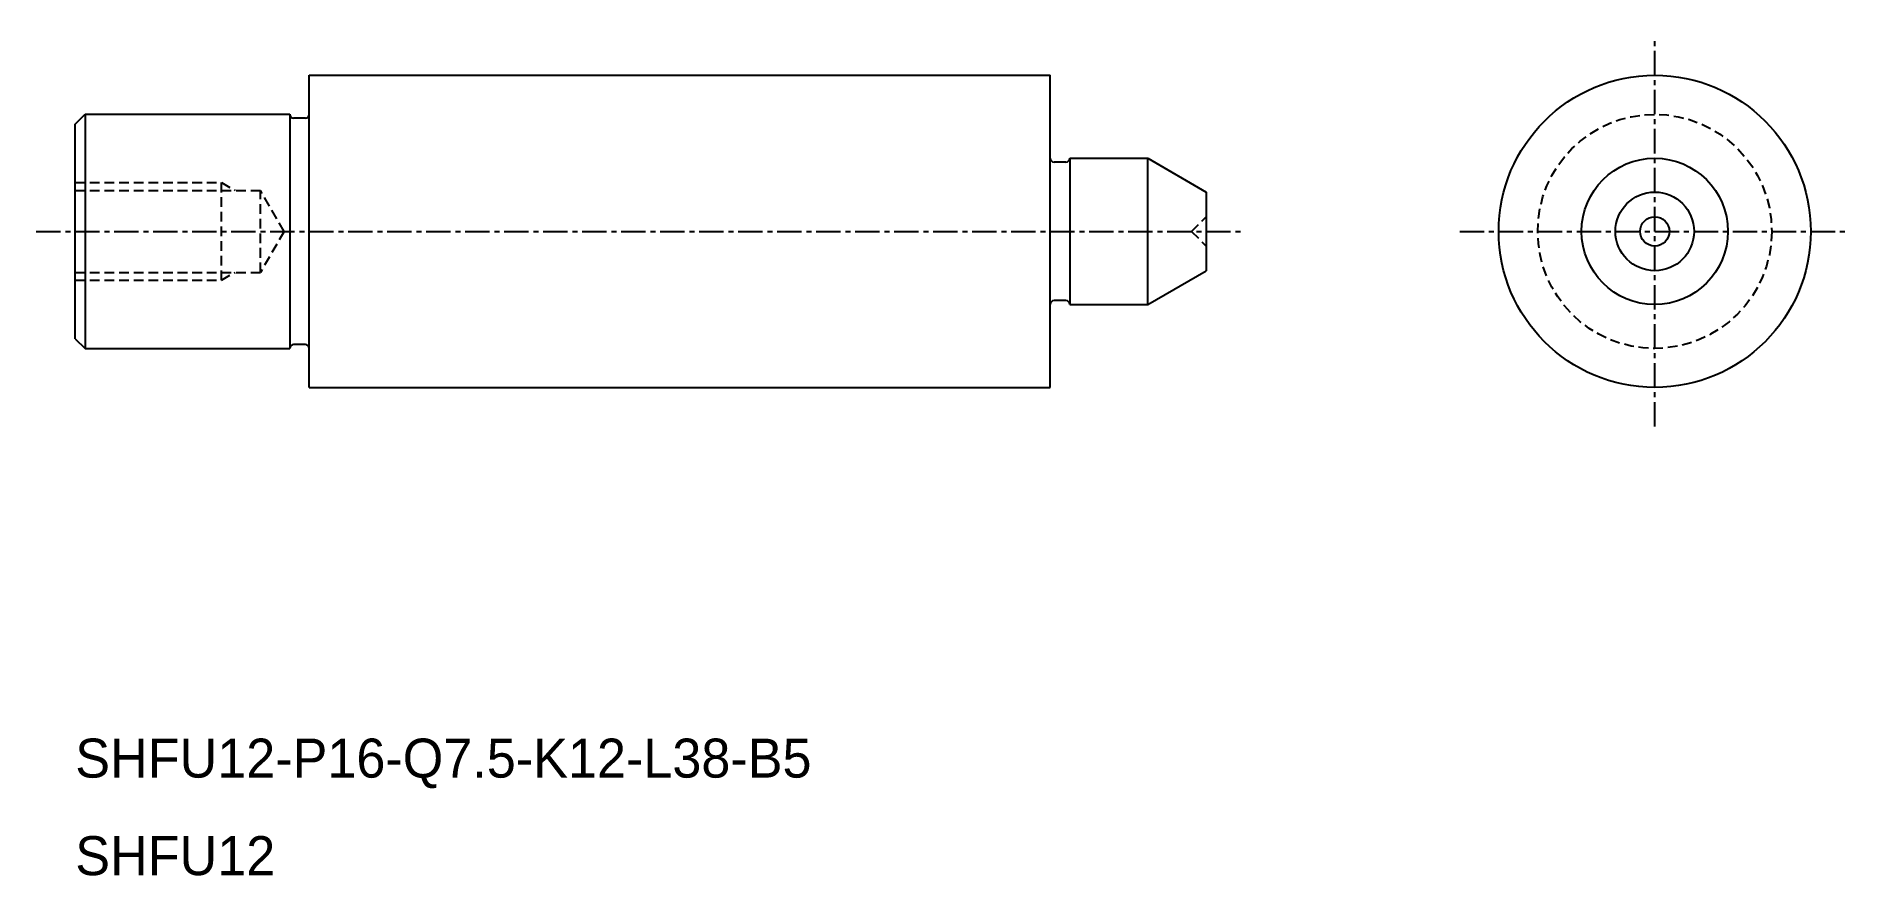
# Model space of a CAD drawing. Extents: x -854.4 to -761.4, y -586.7 to -543.7.
import ezdxf

# ---------------------------------------------------------------- set-up
doc = ezdxf.new("R2010")
doc.units = 0
doc.linetypes.add('CENTER', pattern=[2, 1.25, -0.25, 0.25, -0.25])
doc.linetypes.add('DASHED', pattern=[0.75, 0.5, -0.25])
doc.layers.get('0').update_dxf_attribs({"linetype": 'CONTINUOUS'})
doc.layers.add('CENTER', color=1, linetype='CENTER')

msp = doc.modelspace()

# ---------------------------------------------------------------- linework, layer by layer
at = {"color": 7, "linetype": 'CONTINUOUS'}
for p, q in [((-840.386, -561.663), (-840.386, -545.663)), ((-840.386, -545.663), (-802.386, -545.663)), ((-802.386, -561.663), (-802.386, -545.663)), ((-852.386, -548.163), (-851.886, -547.663)), ((-851.886, -547.663), (-841.386, -547.663)), ((-851.886, -547.663), (-851.886, -559.663)), ((-841.386, -547.663), (-841.386, -559.663)), ((-852.386, -559.163), (-852.386, -548.163)), ((-840.586, -547.863), (-841.186, -547.863)), ((-801.586, -550.113), (-802.186, -550.113)), ((-801.386, -549.913), (-801.386, -549.913)), ((-801.386, -550.013), (-801.386, -549.913)), ((-801.386, -549.913), (-801.386, -557.413)), ((-801.386, -549.913), (-797.386, -549.913)), ((-797.386, -549.913), (-794.386, -551.645)), ((-797.386, -557.413), (-797.386, -549.913)), ((-794.386, -551.645), (-794.386, -555.68)), ((-797.386, -557.413), (-794.386, -555.68)), ((-801.586, -557.213), (-802.186, -557.213)), ((-801.386, -557.313), (-801.386, -557.413)), ((-801.386, -557.413), (-801.386, -557.413)), ((-801.386, -557.413), (-797.386, -557.413)), ((-852.386, -559.163), (-851.886, -559.663)), ((-851.886, -559.663), (-841.386, -559.663)), ((-840.586, -559.463), (-841.186, -559.463)), ((-840.386, -561.663), (-802.386, -561.663))]:
    msp.add_line(p, q, dxfattribs=at)
at = {"color": 3, "linetype": 'DASHED'}
for p, q in [((-852.386, -551.163), (-844.886, -551.163)), ((-844.886, -556.163), (-844.886, -551.163)), ((-844.886, -551.163), (-844.193, -551.563)), ((-852.386, -551.563), (-842.886, -551.563)), ((-842.886, -555.763), (-842.886, -551.563)), ((-841.673, -553.663), (-842.886, -551.563)), ((-795.136, -553.663), (-794.386, -552.913)), ((-841.673, -553.663), (-842.886, -555.763)), ((-795.136, -553.663), (-794.386, -554.413)), ((-852.386, -555.763), (-842.886, -555.763)), ((-844.886, -556.163), (-844.193, -555.763)), ((-852.386, -556.163), (-844.886, -556.163))]:
    msp.add_line(p, q, dxfattribs=at)
at = {"color": 7, "linetype": 'CONTINUOUS'}
for radius in [8, 3.75, 2.018, 0.75]:
    msp.add_circle((-771.386, -553.663), radius, dxfattribs=at)
at = {"color": 3, "linetype": 'DASHED'}
msp.add_circle((-771.386, -553.663), 6, dxfattribs=at)
at = {"color": 7, "linetype": 'CONTINUOUS'}
for centre, start, end in [((-841.186, -547.663), 180, 270), ((-840.586, -547.663), 270, 0), ((-802.186, -549.913), 180, 270), ((-801.586, -549.913), 270, 0), ((-802.186, -557.413), 90, 180), ((-801.586, -557.413), 0, 90), ((-841.186, -559.663), 90, 180), ((-840.586, -559.663), 0, 90)]:
    msp.add_arc(centre, 0.2, start, end, dxfattribs=at)
at = {"layer": 'CENTER', "color": 1, "linetype": 'CENTER'}
for p, q in [((-771.386, -563.663), (-771.386, -543.663)), ((-854.386, -553.663), (-792.386, -553.663)), ((-781.386, -553.663), (-761.386, -553.663))]:
    msp.add_line(p, q, dxfattribs=at)

# ---------------------------------------------------------------- texts
at = {"color": 7, "linetype": 'CONTINUOUS'}
for s, p in [('SHFU12-P16-Q7.5-K12-L38-B5', (-852.386, -581.663)), ('SHFU12', (-852.386, -586.663))]:
    msp.add_text(s, height=2, dxfattribs=at).set_placement(p)

doc.saveas('drawing.dxf')
